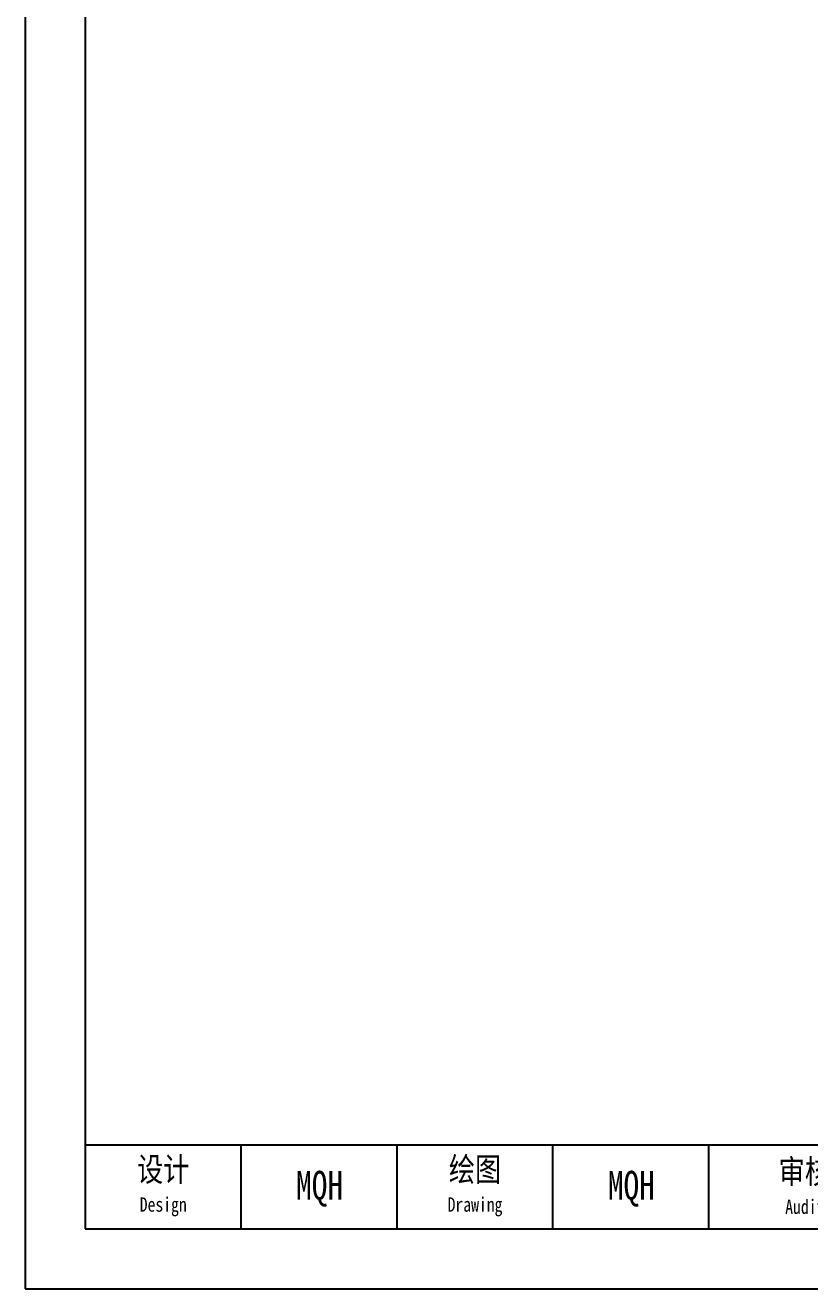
# Model space of a CAD drawing. Header units: millimetres. Extents: x -207971 to -130891, y -1492 to 21465.
# Drawn here: x -206005.5 to -205743.9, y 19397.7 to 19819.4 of the extents above; entities that cross this region are included whole.
import ezdxf

# ---------------------------------------------------------------- set-up
doc = ezdxf.new("R2010")
doc.units = ezdxf.units.MM
doc.layers.add('标注线', color=3, linetype='Continuous', lineweight=25)
doc.layers.add('细实线', color=4, linetype='Continuous', lineweight=25)
doc.styles.add('宋体', font='', dxfattribs={"width": 0.8, "height": 5})
doc.styles.get('宋体').set_extended_font_data('SimSun')

# ---------------------------------------------------------------- blocks, each defined once
blk = doc.blocks.new('BZ-MQH')
for p, q in [((-214275.72, 20874.59), (-214275.72, 20643.59)), ((-214270.22, 20869.09), (-214270.22, 20649.09)), ((-214270.22, 20656.79), (-214107.97, 20656.79)), ((-214255.92, 20649.09), (-214255.92, 20656.79)), ((-214241.62, 20649.09), (-214241.62, 20656.79)), ((-214227.32, 20649.09), (-214227.32, 20656.79)), ((-214213.02, 20649.09), (-214213.02, 20656.79)), ((-214270.22, 20649.09), (-213954.52, 20649.09)), ((-214275.72, 20643.59), (-213949.02, 20643.59))]:
    blk.add_line(p, q)
at = {"layer": '标注线', "char_height": 2.2, "attachment_point": 5, "style": '宋体'}
for s, insert, width in [('设计\\P{\\H0.6x;Design}', (-214263.07, 20652.94), 14.3), ('绘图\\P{\\H0.6x;Drawing}', (-214234.47, 20652.94), 14.3), ('审核\\P{\\H0.6x;Audit}', (-214204.22, 20652.94), 14.674)]:
    blk.add_mtext(s, dxfattribs=dict(at, insert=insert, width=width))

msp = doc.modelspace()

# ---------------------------------------------------------------- block references
at = {"xscale": 3.636363636236638, "yscale": 3.636363636360329, "zscale": 3.636363636375729}
msp.add_blockref('BZ-MQH', (573178.918, -55669.883), dxfattribs=at)

# ---------------------------------------------------------------- texts
at = {"layer": '细实线', "char_height": 9.6, "width": 57.6, "attachment_point": 5, "style": '宋体'}
for insert in [(-205907.362, 19431.061), (-205803.362, 19431.061)]:
    msp.add_mtext('MQH', dxfattribs=dict(at, insert=insert))

doc.saveas('drawing.dxf')
